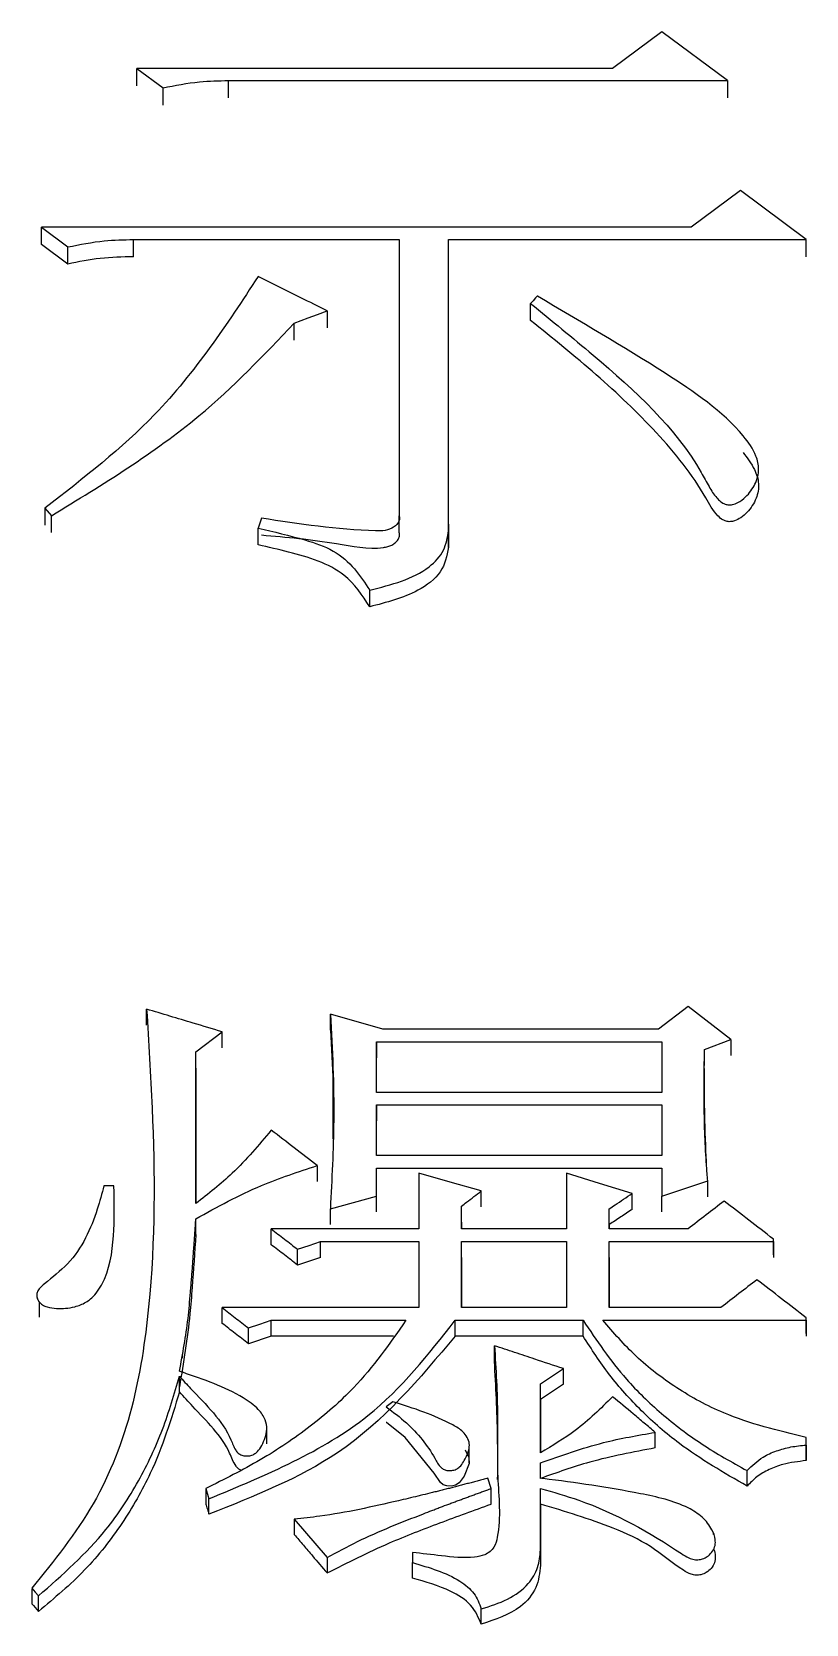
# Model space of a CAD drawing. Header units: millimetres. Extents: x 1852 to 4288, y 681 to 2404.
# Drawn here: x 2407.63 to 2410.18, y 2174.88 to 2180.12 of the extents above; entities that cross this region are included whole.
import ezdxf

# ---------------------------------------------------------------- set-up
doc = ezdxf.new("R2010")
doc.units = ezdxf.units.MM

msp = doc.modelspace()

# ---------------------------------------------------------------- linework, layer by layer
at = {"color": 7, "linetype": 'Continuous', "lineweight": 25}
for p, q in [((2409.7077, 2180.1248), (2409.5455, 2180.0044)), ((2409.9241, 2179.9643), (2409.7077, 2180.1248)), ((2407.977, 2180.0045), (2408.0635, 2179.9402)), ((2407.977, 2179.9475), (2407.977, 2180.0045)), ((2408.2798, 2179.9643), (2409.9241, 2179.9643)), ((2408.2798, 2179.9074), (2408.2798, 2179.9643)), ((2409.9241, 2179.9643), (2409.9241, 2179.9074)), ((2408.0635, 2179.8833), (2408.0635, 2179.9402)), ((2409.9673, 2179.602), (2409.8051, 2179.4809)), ((2410.1837, 2179.4405), (2409.9673, 2179.602)), ((2407.6633, 2179.4809), (2407.7498, 2179.4162)), ((2409.8051, 2179.4809), (2407.6633, 2179.4809)), ((2407.6633, 2179.4246), (2407.6633, 2179.4809)), ((2407.7498, 2179.3598), (2407.6633, 2179.4244)), ((2407.9661, 2179.4405), (2408.8424, 2179.4405)), ((2407.9661, 2179.3842), (2407.9661, 2179.4405)), ((2408.8424, 2179.4405), (2408.8424, 2178.5309)), ((2409.0046, 2179.4405), (2410.1837, 2179.4405)), ((2409.0046, 2178.482), (2409.0046, 2179.4405)), ((2409.0046, 2179.3842), (2409.0046, 2179.4405)), ((2410.1837, 2179.3842), (2410.1837, 2179.4405)), ((2407.7498, 2179.36), (2407.7498, 2179.4162)), ((2409.2751, 2179.174), (2409.2751, 2179.2302)), ((2408.4961, 2179.1093), (2408.4961, 2179.1653)), ((2408.6044, 2179.2058), (2408.6044, 2179.1498)), ((2407.6741, 2178.5555), (2407.6957, 2178.531)), ((2407.6741, 2178.5555), (2407.6741, 2178.5002)), ((2407.6957, 2178.4759), (2407.6957, 2178.531)), ((2408.388, 2178.5228), (2408.3772, 2178.4902)), ((2408.8424, 2178.4757), (2408.8424, 2178.5309)), ((2409.0046, 2178.5033), (2409.0046, 2178.4268)), ((2409.0046, 2178.4267), (2409.0046, 2178.4819)), ((2408.745, 2178.231), (2408.745, 2178.2859)), ((2409.7943, 2176.9137), (2409.6969, 2176.8391)), ((2409.9349, 2176.8059), (2409.7943, 2176.9137)), ((2408.0094, 2176.8523), (2408.0094, 2176.9055)), ((2408.7883, 2176.8391), (2408.6152, 2176.8888)), ((2408.6152, 2176.8357), (2408.6152, 2176.8888)), ((2408.1717, 2176.7644), (2408.2582, 2176.8308)), ((2408.2582, 2176.7777), (2408.2582, 2176.8308)), ((2409.6969, 2176.8391), (2408.7883, 2176.8391)), ((2409.8484, 2176.7727), (2409.9349, 2176.8059)), ((2409.9349, 2176.8059), (2409.9349, 2176.7529)), ((2408.1717, 2176.2649), (2408.1717, 2176.7644)), ((2408.1717, 2176.7114), (2408.1717, 2176.7644)), ((2408.7667, 2176.7976), (2409.7078, 2176.7976)), ((2408.7667, 2176.6314), (2408.7667, 2176.7976)), ((2408.7667, 2176.7976), (2408.7667, 2176.7446)), ((2409.7078, 2176.7976), (2409.7078, 2176.6314)), ((2409.8484, 2176.7197), (2409.8484, 2176.7727)), ((2408.1717, 2176.7114), (2408.1717, 2176.2693)), ((2408.7667, 2176.6314), (2408.7667, 2176.7446)), ((2408.6237, 2176.6505), (2408.6237, 2176.4767)), ((2409.7078, 2176.6314), (2408.7667, 2176.6314)), ((2408.7667, 2176.5898), (2409.7078, 2176.5898)), ((2408.7667, 2176.4233), (2408.7667, 2176.5898)), ((2408.7667, 2176.5898), (2408.7667, 2176.5371)), ((2409.7078, 2176.5898), (2409.7078, 2176.4233)), ((2408.7667, 2176.4233), (2408.7667, 2176.5371)), ((2408.5719, 2176.39), (2408.5719, 2176.3375)), ((2409.7078, 2176.4233), (2408.7667, 2176.4233)), ((2408.7667, 2176.3817), (2409.7078, 2176.3817)), ((2408.7667, 2176.2899), (2408.7667, 2176.3817)), ((2408.7667, 2176.3292), (2408.7667, 2176.3817)), ((2409.7078, 2176.3817), (2409.7078, 2176.2899)), ((2408.9073, 2176.365), (2408.9073, 2176.1815)), ((2409.3941, 2176.365), (2409.3941, 2176.1815)), ((2409.7078, 2176.2899), (2409.8592, 2176.34)), ((2409.8592, 2176.2876), (2409.8592, 2176.34)), ((2407.9013, 2176.3233), (2407.8688, 2176.3233)), ((2408.6152, 2176.2482), (2408.7667, 2176.2899)), ((2408.7667, 2176.2376), (2408.7667, 2176.3292)), ((2408.7667, 2176.2376), (2408.7667, 2176.2899)), ((2409.1128, 2176.2543), (2409.1128, 2176.3066)), ((2409.6104, 2176.2459), (2409.6104, 2176.2983)), ((2409.7078, 2176.2376), (2409.7078, 2176.2899)), ((2407.9031, 2176.2462), (2407.9031, 2176.2465)), ((2408.6152, 2176.1959), (2408.6152, 2176.2482)), ((2409.0479, 2176.1815), (2409.0479, 2176.2566)), ((2409.0479, 2176.2043), (2409.0479, 2176.2566)), ((2409.5347, 2176.1815), (2409.5347, 2176.2482)), ((2409.5347, 2176.1959), (2409.5347, 2176.2482)), ((2408.1717, 2176.1626), (2408.1717, 2176.2148)), ((2408.9073, 2176.1815), (2408.4205, 2176.1815)), ((2408.4205, 2176.1292), (2408.4205, 2176.1815)), ((2409.0479, 2176.2043), (2409.0479, 2176.1815)), ((2409.3941, 2176.1815), (2409.0479, 2176.1815)), ((2409.5347, 2176.1959), (2409.5347, 2176.1815)), ((2409.7943, 2176.1815), (2409.5347, 2176.1815)), ((2408.5828, 2176.1397), (2408.9073, 2176.1397)), ((2408.5828, 2176.0875), (2408.5828, 2176.1397)), ((2408.9073, 2176.1397), (2408.9073, 2175.9223)), ((2409.0479, 2176.1397), (2409.3941, 2176.1397)), ((2409.0479, 2175.9223), (2409.0479, 2176.1397)), ((2409.0479, 2176.0875), (2409.0479, 2176.1397)), ((2409.3941, 2176.1397), (2409.3941, 2175.9223)), ((2409.5347, 2176.1397), (2410.0756, 2176.1397)), ((2409.5347, 2175.9223), (2409.5347, 2176.1397)), ((2409.5347, 2176.0875), (2409.5347, 2176.1397)), ((2410.0756, 2176.1397), (2410.0756, 2176.148)), ((2410.0756, 2176.0959), (2410.0756, 2176.148)), ((2410.0756, 2176.1397), (2410.0756, 2176.0875)), ((2408.507, 2176.0625), (2408.507, 2176.1146)), ((2408.5828, 2176.0875), (2408.507, 2176.0625)), ((2409.0479, 2176.0875), (2409.0479, 2175.9223)), ((2409.5347, 2176.0875), (2409.5347, 2175.9223)), ((2407.6546, 2175.9426), (2407.6547, 2175.8903)), ((2408.9073, 2175.9223), (2408.2582, 2175.9223)), ((2409.3941, 2175.9223), (2409.0479, 2175.9223)), ((2409.9025, 2175.9223), (2409.5347, 2175.9223)), ((2408.4205, 2175.8804), (2408.864, 2175.8804)), ((2408.4205, 2175.8286), (2408.4205, 2175.8804)), ((2409.0263, 2175.8804), (2409.4482, 2175.8804)), ((2409.0263, 2175.8286), (2409.0263, 2175.8804)), ((2409.4482, 2175.8286), (2409.4482, 2175.8804)), ((2409.5131, 2175.8804), (2410.1837, 2175.8804)), ((2410.1837, 2175.8804), (2410.1837, 2175.8888)), ((2410.1837, 2175.837), (2410.1837, 2175.8888)), ((2410.1837, 2175.8804), (2410.1837, 2175.8286)), ((2408.3448, 2175.8035), (2408.3448, 2175.8553)), ((2408.4205, 2175.8286), (2408.3448, 2175.8035)), ((2408.8237, 2175.8286), (2408.4205, 2175.8286)), ((2409.4482, 2175.8286), (2409.0263, 2175.8286)), ((2409.1561, 2175.7449), (2409.1561, 2175.7967)), ((2409.3075, 2175.6709), (2409.3832, 2175.7212)), ((2409.3832, 2175.6696), (2409.3832, 2175.7212)), ((2408.1176, 2175.6445), (2408.1176, 2175.6961)), ((2409.3075, 2175.4442), (2409.3075, 2175.6709)), ((2409.3075, 2175.6193), (2409.3075, 2175.6709)), ((2409.3832, 2175.6696), (2409.3075, 2175.6193)), ((2408.8208, 2175.6122), (2408.7992, 2175.5954)), ((2409.3075, 2175.6193), (2409.3075, 2175.4442)), ((2408.4055, 2175.4734), (2408.4055, 2175.525)), ((2409.6862, 2175.46), (2409.6862, 2175.5114)), ((2410.1837, 2175.4694), (2410.1837, 2175.4946)), ((2409.0731, 2175.4107), (2409.0731, 2175.4623)), ((2410.1837, 2175.4694), (2410.1837, 2175.4181)), ((2409.3075, 2175.36), (2409.3075, 2175.4105)), ((2409.3075, 2175.3593), (2409.3075, 2175.4105)), ((2409.989, 2175.3341), (2409.989, 2175.3853)), ((2409.1453, 2175.3264), (2409.1345, 2175.36)), ((2408.2042, 2175.3264), (2408.215, 2175.2928)), ((2408.215, 2175.2417), (2408.215, 2175.2928)), ((2409.1453, 2175.2753), (2409.1453, 2175.3264)), ((2409.3075, 2175.1242), (2409.3075, 2175.3264)), ((2409.3075, 2175.2753), (2409.3075, 2175.3264)), ((2409.3075, 2175.2753), (2409.3075, 2175.0734)), ((2408.4962, 2175.2253), (2408.6044, 2175.0989)), ((2408.4962, 2175.2253), (2408.4962, 2175.1744)), ((2409.8782, 2175.1748), (2409.8782, 2175.1794)), ((2409.3075, 2175.1242), (2409.3075, 2175.0734)), ((2408.6044, 2175.0989), (2408.6044, 2175.0481)), ((2408.8857, 2175.1157), (2408.8857, 2175.0821)), ((2408.8857, 2175.0313), (2408.8857, 2175.0821)), ((2407.631, 2174.9975), (2407.631, 2174.9469)), ((2407.6525, 2174.9217), (2407.6525, 2174.9724)), ((2409.1128, 2174.8795), (2409.1128, 2174.9301))]:
    msp.add_line(p, q, dxfattribs=at)
at = {"color": 7, "linetype": 'Continuous', "lineweight": 25, "flags": 128}
for points in [[(2409.5455, 2180.0044), (2408.9985, 2180.0044), (2407.977, 2180.0045)], [(2409.2967, 2179.2545), (2409.2912, 2179.2483), (2409.2832, 2179.2392), (2409.2751, 2179.2302)], [(2408.4962, 2179.1653), (2408.5417, 2179.1824), (2408.5731, 2179.1941), (2408.6044, 2179.2058)], [(2408.3772, 2178.4351), (2408.3772, 2178.4574), (2408.3772, 2178.4738), (2408.3772, 2178.4902)], [(2409.1128, 2176.3066), (2409.01, 2176.3358), (2408.9073, 2176.365)], [(2409.6104, 2176.2983), (2409.5022, 2176.3316), (2409.3941, 2176.365)], [(2408.507, 2176.1146), (2408.5449, 2176.1272), (2408.5828, 2176.1397)], [(2408.2582, 2175.8704), (2408.2582, 2175.8834), (2408.2582, 2175.8963), (2408.2582, 2175.9093), (2408.2582, 2175.9223)], [(2408.3448, 2175.8553), (2408.3826, 2175.8679), (2408.4205, 2175.8804)], [(2409.0592, 2175.4541), (2409.072, 2175.4285), (2409.0728, 2175.4091), (2409.0563, 2175.3675), (2409.0402, 2175.3454), (2409.0282, 2175.3379), (2409.014, 2175.3344), (2408.9988, 2175.335), (2408.9875, 2175.339), (2408.9784, 2175.346), (2408.9578, 2175.3774), (2408.862, 2175.4947), (2408.7998, 2175.5435), (2408.7992, 2175.5439), (2408.7992, 2175.5439)], [(2410.1837, 2175.4433), (2410.1837, 2175.4604), (2410.1837, 2175.4775), (2410.1837, 2175.4946)], [(2410.1837, 2175.4181), (2410.1837, 2175.4266), (2410.1837, 2175.4322), (2410.1837, 2175.4377), (2410.1837, 2175.4433)], [(2408.2042, 2175.3264), (2408.2042, 2175.3053), (2408.2042, 2175.2903), (2408.2042, 2175.2753)], [(2407.6309, 2174.9976), (2407.6417, 2174.985), (2407.6525, 2174.9724)], [(2407.6309, 2174.9469), (2407.6363, 2174.9406), (2407.6418, 2174.9342), (2407.6525, 2174.9217)]]:
    msp.add_lwpolyline(points, dxfattribs=at)
at = {"color": 7, "linetype": 'Continuous', "lineweight": 25}
for points, knots in [([(2408.0635, 2179.9402), (2408.1033, 2179.9482), (2408.1744, 2179.9625), (2408.2476, 2179.9637), (2408.2798, 2179.9643)], [0, 0, 0, 0, 0.558835, 1, 1, 1, 1]), ([(2407.7498, 2179.4162), (2407.7896, 2179.4243), (2407.8607, 2179.4386), (2407.9339, 2179.4399), (2407.9661, 2179.4405)], [0, 0, 0, 0, 0.558835, 1, 1, 1, 1]), ([(2407.9661, 2179.384), (2407.9295, 2179.3833), (2407.8563, 2179.3818), (2407.7852, 2179.3671), (2407.7498, 2179.3598)], [0, 0, 0, 0, 0.501146, 1, 1, 1, 1]), ([(2408.3771, 2179.3192), (2408.2735, 2179.1613), (2408.0866, 2178.8765), (2407.8012, 2178.6544), (2407.6741, 2178.5555)], [0, 0, 0, 0, 0.554743, 1, 1, 1, 1]), ([(2408.6044, 2179.2058), (2408.5755, 2179.2202), (2408.5233, 2179.2463), (2408.4475, 2179.2841), (2408.4006, 2179.3075), (2408.3772, 2179.3192)], [0, 0, 0, 0, 0.380598, 0.690299, 1, 1, 1, 1]), ([(2409.2751, 2179.2302), (2409.3442, 2179.1739), (2409.552, 2179.0046), (2409.7688, 2178.8068), (2409.8614, 2178.6289), (2409.882, 2178.5964), (2409.901, 2178.5774), (2409.9144, 2178.5689), (2409.9286, 2178.566), (2409.9431, 2178.5674), (2409.9631, 2178.5753), (2409.9909, 2178.5969), (2410.018, 2178.6342), (2410.0308, 2178.6823), (2410.0176, 2178.7386), (2409.9323, 2178.8598), (2409.6768, 2179.0317), (2409.4391, 2179.1711), (2409.2971, 2179.2543), (2409.2967, 2179.2545)], [0, 0, 0, 0, 0.129751, 0.390615, 0.417722, 0.440785, 0.449026, 0.457344, 0.462695, 0.468033, 0.476543, 0.491684, 0.518141, 0.545407, 0.56857, 0.608449, 0.76773, 0.999424, 1, 1, 1, 1]), ([(2407.6957, 2178.531), (2407.8652, 2178.6344), (2408.1657, 2178.8177), (2408.3958, 2179.0598), (2408.4961, 2179.1653)], [0, 0, 0, 0, 0.564156, 1, 1, 1, 1]), ([(2409.9755, 2178.7391), (2409.9895, 2178.7209), (2410.0139, 2178.6893), (2410.0305, 2178.6363), (2410.0217, 2178.5861), (2409.9969, 2178.5486), (2409.9701, 2178.5248), (2409.9508, 2178.5144), (2409.9338, 2178.5106), (2409.9202, 2178.5119), (2409.9057, 2178.5183), (2409.8786, 2178.5422), (2409.8242, 2178.6482), (2409.6949, 2178.8075), (2409.4938, 2178.9982), (2409.3482, 2179.1152), (2409.2751, 2179.174)], [0, 0, 0, 0, 0.056587, 0.098625, 0.141053, 0.187023, 0.208835, 0.226448, 0.236596, 0.246842, 0.255499, 0.27218, 0.331955, 0.555309, 0.776815, 1, 1, 1, 1]), ([(2408.3772, 2178.4902), (2408.4287, 2178.4781), (2408.5132, 2178.4583), (2408.6278, 2178.4205), (2408.6975, 2178.3576), (2408.7293, 2178.3096), (2408.745, 2178.2859)], [0, 0, 0, 0, 0.34927, 0.57275, 0.788452, 1, 1, 1, 1]), ([(2408.8421, 2178.5309), (2408.8427, 2178.5279), (2408.8439, 2178.5221), (2408.8414, 2178.512), (2408.8348, 2178.5019), (2408.8205, 2178.4896), (2408.7958, 2178.4804), (2408.6473, 2178.483), (2408.5125, 2178.5037), (2408.388, 2178.5228)], [0, 0, 0, 0, 0.021761, 0.042896, 0.073473, 0.104863, 0.166644, 0.230755, 1, 1, 1, 1]), ([(2408.745, 2178.2859), (2408.8164, 2178.3037), (2408.9145, 2178.3282), (2408.9942, 2178.4152), (2409.0012, 2178.46), (2409.0046, 2178.482)], [0, 0, 0, 0, 0.574617, 0.790317, 1, 1, 1, 1]), ([(2408.745, 2178.2309), (2408.7204, 2178.2686), (2408.6794, 2178.3316), (2408.5756, 2178.3849), (2408.4777, 2178.4119), (2408.4108, 2178.4272), (2408.3772, 2178.4349)], [0, 0, 0, 0, 0.328257, 0.547892, 0.773338, 1, 1, 1, 1]), ([(2408.388, 2178.4675), (2408.4702, 2178.4604), (2408.6036, 2178.4488), (2408.7438, 2178.4183), (2408.8047, 2178.4286), (2408.8182, 2178.434), (2408.8298, 2178.4418), (2408.8388, 2178.4517), (2408.8429, 2178.4614), (2408.8435, 2178.4696), (2408.8426, 2178.4736), (2408.8421, 2178.4756)], [0, 0, 0, 0, 0.5054005, 0.8211614, 0.8510597, 0.8809448, 0.911279, 0.9411526, 0.9702444, 0.9848866, 1, 1, 1, 1]), ([(2409.0046, 2178.4268), (2408.999, 2178.3986), (2408.9876, 2178.341), (2408.8877, 2178.2677), (2408.7997, 2178.245), (2408.745, 2178.2309)], [0, 0, 0, 0, 0.266546, 0.544071, 1, 1, 1, 1]), ([(2408.0094, 2176.9054), (2408.0161, 2176.7969), (2408.0364, 2176.4713), (2408.039, 2175.9254), (2407.9255, 2175.3638), (2407.7039, 2175.0882), (2407.631, 2174.9976)], [0, 0, 0, 0, 0.166223, 0.498407, 0.834985, 1, 1, 1, 1]), ([(2408.2582, 2176.8308), (2408.2265, 2176.8403), (2408.1692, 2176.8575), (2408.0862, 2176.8824), (2408.035, 2176.8978), (2408.0094, 2176.9054)], [0, 0, 0, 0, 0.382595, 0.691297, 1, 1, 1, 1]), ([(2408.6152, 2176.8888), (2408.6185, 2176.8306), (2408.625, 2176.7141), (2408.628, 2176.5005), (2408.6201, 2176.3451), (2408.6152, 2176.2482)], [0, 0, 0, 0, 0.273666, 0.547375, 1, 1, 1, 1]), ([(2408.6152, 2176.8357), (2408.6187, 2176.7775), (2408.6225, 2176.7154), (2408.6234, 2176.653), (2408.6235, 2176.6491)], [0, 0, 0, 0, 0.937412, 1, 1, 1, 1]), ([(2409.8592, 2176.34), (2409.8579, 2176.3565), (2409.8558, 2176.3812), (2409.8518, 2176.4389), (2409.8498, 2176.4842), (2409.8487, 2176.5255), (2409.8484, 2176.5378), (2409.8481, 2176.5502), (2409.8479, 2176.5625), (2409.8478, 2176.5749), (2409.8476, 2176.5873), (2409.8475, 2176.5996), (2409.8474, 2176.6161), (2409.8474, 2176.6326), (2409.8474, 2176.6491), (2409.8474, 2176.6614), (2409.8475, 2176.6717), (2409.8475, 2176.6799), (2409.8476, 2176.6882), (2409.8476, 2176.6964), (2409.8477, 2176.7046), (2409.8478, 2176.7108), (2409.8478, 2176.717), (2409.8479, 2176.7232), (2409.8479, 2176.7293), (2409.848, 2176.7355), (2409.8481, 2176.7417), (2409.8481, 2176.7478), (2409.8482, 2176.754), (2409.8483, 2176.7623), (2409.8483, 2176.7685), (2409.8484, 2176.7727)], [0, 0, 0, 0, 0.114246, 0.171369, 0.39989, 0.428452, 0.457013, 0.485575, 0.514136, 0.542697, 0.571259, 0.59982, 0.628382, 0.685505, 0.714066, 0.742627, 0.771189, 0.785469, 0.79975, 0.828312, 0.842592, 0.856873, 0.871154, 0.885434, 0.899715, 0.913996, 0.928276, 0.942557, 0.956838, 0.971119, 1, 1, 1, 1]), ([(2409.8556, 2176.3883), (2409.8556, 2176.3883), (2409.8556, 2176.3883), (2409.8556, 2176.3891), (2409.8539, 2176.4242), (2409.8497, 2176.5213), (2409.8486, 2176.6205), (2409.8484, 2176.6752), (2409.8484, 2176.7006), (2409.8484, 2176.7065), (2409.8484, 2176.7092), (2409.8484, 2176.7095), (2409.8484, 2176.7097)], [0, 0, 0, 0, 0.00255, 0.007632, 0.020222, 0.476157, 0.750202, 0.924211, 0.964421, 0.979196, 0.990878, 1, 1, 1, 1]), ([(2408.4205, 2176.5066), (2408.3795, 2176.4579), (2408.3059, 2176.3704), (2408.2129, 2176.2973), (2408.1717, 2176.2649)], [0, 0, 0, 0, 0.556386, 1, 1, 1, 1]), ([(2408.5719, 2176.39), (2408.5467, 2176.4094), (2408.4962, 2176.4483), (2408.4457, 2176.4872), (2408.4205, 2176.5066)], [0, 0, 0, 0, 0.500003, 1, 1, 1, 1]), ([(2408.1717, 2176.2148), (2408.2423, 2176.2539), (2408.3689, 2176.3239), (2408.5097, 2176.3697), (2408.5719, 2176.39)], [0, 0, 0, 0, 0.557889, 1, 1, 1, 1]), ([(2407.8688, 2176.3233), (2407.8618, 2176.2979), (2407.8371, 2176.2082), (2407.7842, 2176.0874), (2407.6931, 2176.0181), (2407.6584, 2175.9888), (2407.6489, 2175.9759), (2407.6463, 2175.9632), (2407.6485, 2175.9516), (2407.6551, 2175.9405), (2407.6662, 2175.9307), (2407.6854, 2175.9221), (2407.7219, 2175.9174), (2407.7666, 2175.9214), (2407.8108, 2175.938), (2407.8462, 2175.9695), (2407.8904, 2176.0482), (2407.904, 2176.1723), (2407.903, 2176.2748), (2407.9013, 2176.3228), (2407.9013, 2176.3233)], [0, 0, 0, 0, 0.0801741, 0.2833022, 0.3768882, 0.3951622, 0.4106034, 0.4221834, 0.4337475, 0.4459485, 0.4596218, 0.4747566, 0.5015385, 0.5546435, 0.5898789, 0.6251459, 0.6851674, 0.8527528, 0.9985461, 1, 1, 1, 1]), ([(2409.0479, 2176.2566), (2409.0533, 2176.2607), (2409.0668, 2176.2712), (2409.0885, 2176.2879), (2409.1047, 2176.3004), (2409.1128, 2176.3066)], [0, 0, 0, 0, 0.250001, 0.625, 1, 1, 1, 1]), ([(2409.5347, 2176.2482), (2409.541, 2176.2524), (2409.5568, 2176.2628), (2409.582, 2176.2795), (2409.6009, 2176.292), (2409.6104, 2176.2983)], [0, 0, 0, 0, 0.2500006, 0.6249998, 1, 1, 1, 1]), ([(2409.6104, 2176.2459), (2409.5978, 2176.2376), (2409.5725, 2176.2209), (2409.5473, 2176.2043), (2409.5347, 2176.1959)], [0, 0, 0, 0, 0.499997, 1, 1, 1, 1]), ([(2409.9133, 2176.2733), (2409.8935, 2176.258), (2409.8538, 2176.2274), (2409.8141, 2176.1968), (2409.7943, 2176.1815)], [0, 0, 0, 0, 0.5, 1, 1, 1, 1]), ([(2410.0756, 2176.148), (2410.0485, 2176.1689), (2409.9944, 2176.2107), (2409.9403, 2176.2524), (2409.9133, 2176.2733)], [0, 0, 0, 0, 0.499999, 1, 1, 1, 1]), ([(2408.1176, 2175.7128), (2408.1284, 2175.7706), (2408.1445, 2175.8571), (2408.1521, 2175.9516), (2408.1555, 2175.9915), (2408.1567, 2176.006), (2408.1576, 2176.0169), (2408.1584, 2176.0278), (2408.1593, 2176.0387), (2408.16, 2176.0478), (2408.1607, 2176.0568), (2408.1612, 2176.0641), (2408.1617, 2176.0713), (2408.1623, 2176.0786), (2408.1628, 2176.0859), (2408.1635, 2176.0949), (2408.164, 2176.1022), (2408.1646, 2176.1113), (2408.1651, 2176.1185), (2408.1656, 2176.1258), (2408.1661, 2176.133), (2408.1666, 2176.1403), (2408.1673, 2176.1493), (2408.1678, 2176.1566), (2408.1684, 2176.1657), (2408.1689, 2176.1729), (2408.1695, 2176.182), (2408.17, 2176.1892), (2408.1705, 2176.1965), (2408.171, 2176.2044), (2408.1714, 2176.2105), (2408.1717, 2176.2148)], [0, 0, 0, 0, 0.346641, 0.519778, 0.56306, 0.584702, 0.606343, 0.627984, 0.649625, 0.671267, 0.682087, 0.703729, 0.714549, 0.72537, 0.747011, 0.757832, 0.779473, 0.790294, 0.811935, 0.822756, 0.833576, 0.855218, 0.866038, 0.887679, 0.8985, 0.920141, 0.930962, 0.952603, 0.963424, 0.974244, 1, 1, 1, 1]), ([(2408.4205, 2176.1815), (2408.4349, 2176.1703), (2408.4638, 2176.148), (2408.4926, 2176.1258), (2408.507, 2176.1146)], [0, 0, 0, 0, 0.499999, 1, 1, 1, 1]), ([(2408.1717, 2176.1626), (2408.1677, 2176.1046), (2408.1617, 2176.0176), (2408.1491, 2175.85), (2408.1309, 2175.7412), (2408.1176, 2175.6612)], [0, 0, 0, 0, 0.346763, 0.520146, 1, 1, 1, 1]), ([(2408.507, 2176.0625), (2408.4926, 2176.0736), (2408.4638, 2176.0959), (2408.4349, 2176.1181), (2408.4205, 2176.1292)], [0, 0, 0, 0, 0.499998, 1, 1, 1, 1]), ([(2410.0215, 2176.0143), (2410.0016, 2175.999), (2409.962, 2175.9683), (2409.9223, 2175.9376), (2409.9025, 2175.9223)], [0, 0, 0, 0, 0.5, 1, 1, 1, 1]), ([(2410.1837, 2175.8888), (2410.1567, 2175.9097), (2410.1026, 2175.9516), (2410.0485, 2175.9934), (2410.0215, 2176.0143)], [0, 0, 0, 0, 0.499999, 1, 1, 1, 1]), ([(2408.2582, 2175.9223), (2408.2727, 2175.9111), (2408.3015, 2175.8888), (2408.3304, 2175.8665), (2408.3448, 2175.8553)], [0, 0, 0, 0, 0.499999, 1, 1, 1, 1]), ([(2408.864, 2175.8804), (2408.8104, 2175.8036), (2408.7216, 2175.6763), (2408.5501, 2175.5281), (2408.3863, 2175.4168), (2408.2651, 2175.3566), (2408.2042, 2175.3264)], [0, 0, 0, 0, 0.333002, 0.552476, 0.774971, 1, 1, 1, 1]), ([(2408.215, 2175.2928), (2408.4034, 2175.3708), (2408.7349, 2175.5082), (2408.9385, 2175.7682), (2409.0263, 2175.8804)], [0, 0, 0, 0, 0.568507, 1, 1, 1, 1]), ([(2408.3448, 2175.8035), (2408.3304, 2175.8147), (2408.3015, 2175.837), (2408.2727, 2175.8593), (2408.2582, 2175.8704)], [0, 0, 0, 0, 0.499999, 1, 1, 1, 1]), ([(2409.4482, 2175.8804), (2409.4927, 2175.8141), (2409.5665, 2175.7041), (2409.7051, 2175.5712), (2409.8382, 2175.4691), (2409.9386, 2175.4134), (2409.989, 2175.3853)], [0, 0, 0, 0, 0.333809, 0.553089, 0.775219, 1, 1, 1, 1]), ([(2410.1837, 2175.4946), (2410.0908, 2175.517), (2409.9388, 2175.5537), (2409.7547, 2175.6547), (2409.6198, 2175.7581), (2409.5485, 2175.8399), (2409.5131, 2175.8804)], [0, 0, 0, 0, 0.347456, 0.568585, 0.785979, 1, 1, 1, 1]), ([(2409.0263, 2175.8286), (2408.9089, 2175.688), (2408.6957, 2175.4324), (2408.3641, 2175.3009), (2408.215, 2175.2417)], [0, 0, 0, 0, 0.550322, 1, 1, 1, 1]), ([(2409.989, 2175.3341), (2409.9121, 2175.3785), (2409.7861, 2175.4511), (2409.6392, 2175.5801), (2409.5321, 2175.6988), (2409.476, 2175.7855), (2409.4482, 2175.8286)], [0, 0, 0, 0, 0.3460616, 0.5666401, 0.7845076, 1, 1, 1, 1]), ([(2408.1268, 2175.7557), (2408.1268, 2175.7557), (2408.1269, 2175.7559), (2408.1275, 2175.7592), (2408.1283, 2175.7634), (2408.1289, 2175.7668)], [0, 0, 0, 0, 0.077285, 0.286179, 1, 1, 1, 1]), ([(2409.1561, 2175.7967), (2409.1609, 2175.7191), (2409.1699, 2175.5755), (2409.1614, 2175.3652), (2409.1796, 2175.2207), (2409.1589, 2175.1374), (2409.1428, 2175.1177), (2409.1204, 2175.1055), (2409.0657, 2175.095), (2408.9851, 2175.1043), (2408.9174, 2175.112), (2408.8857, 2175.1157)], [0, 0, 0, 0, 0.256994, 0.476109, 0.695219, 0.732033, 0.752358, 0.772757, 0.805752, 0.908876, 1, 1, 1, 1]), ([(2409.3832, 2175.7212), (2409.3519, 2175.7316), (2409.2983, 2175.7494), (2409.2226, 2175.7746), (2409.1782, 2175.7893), (2409.1561, 2175.7967)], [0, 0, 0, 0, 0.414509, 0.707253, 1, 1, 1, 1]), ([(2408.1176, 2175.6961), (2408.1298, 2175.6827), (2408.1905, 2175.6158), (2408.27, 2175.5413), (2408.2975, 2175.4595), (2408.3107, 2175.4423), (2408.3226, 2175.4358), (2408.3361, 2175.433), (2408.3501, 2175.4339), (2408.3638, 2175.4388), (2408.3781, 2175.4501), (2408.3949, 2175.4774), (2408.4091, 2175.5134), (2408.4012, 2175.5557), (2408.3757, 2175.5934), (2408.2878, 2175.6545), (2408.1935, 2175.6866), (2408.1212, 2175.7116), (2408.1176, 2175.7128)], [0, 0, 0, 0, 0.066061, 0.330698, 0.377872, 0.393648, 0.409584, 0.423627, 0.439084, 0.455682, 0.472085, 0.502894, 0.574478, 0.61493, 0.665656, 0.740076, 0.987057, 1, 1, 1, 1]), ([(2409.1666, 2175.3564), (2409.1669, 2175.4037), (2409.1677, 2175.5335), (2409.1606, 2175.6628), (2409.1561, 2175.7449)], [0, 0, 0, 0, 0.364292, 1, 1, 1, 1]), ([(2407.6525, 2174.9724), (2407.7317, 2175.0421), (2407.8615, 2175.1562), (2407.9858, 2175.3495), (2408.0664, 2175.5195), (2408.1006, 2175.6373), (2408.1176, 2175.6961)], [0, 0, 0, 0, 0.345608, 0.56562, 0.783503, 1, 1, 1, 1]), ([(2408.1176, 2175.6445), (2408.0898, 2175.5538), (2408.0437, 2175.4039), (2407.931, 2175.209), (2407.8104, 2175.0528), (2407.7054, 2174.9656), (2407.6525, 2174.9217)], [0, 0, 0, 0, 0.334701, 0.553509, 0.775023, 1, 1, 1, 1]), ([(2408.3197, 2175.387), (2408.317, 2175.3883), (2408.3104, 2175.3914), (2408.296, 2175.4101), (2408.2694, 2175.4884), (2408.1904, 2175.5637), (2408.132, 2175.6285), (2408.1176, 2175.6445)], [0, 0, 0, 0, 0.025812, 0.060648, 0.209585, 0.805129, 1, 1, 1, 1]), ([(2408.7992, 2175.5954), (2408.822, 2175.5784), (2408.8658, 2175.5459), (2408.9194, 2175.4883), (2408.9545, 2175.4378), (2408.9722, 2175.4005), (2408.9899, 2175.3882), (2409.0024, 2175.3851), (2409.016, 2175.3852), (2409.0299, 2175.389), (2409.0441, 2175.3987), (2409.0583, 2175.4206), (2409.071, 2175.446), (2409.0748, 2175.4743), (2409.0672, 2175.4954), (2409.0499, 2175.518), (2409.0006, 2175.5468), (2408.9234, 2175.58), (2408.8552, 2175.6014), (2408.8208, 2175.6122)], [0, 0, 0, 0, 0.1174112, 0.2245147, 0.331514, 0.3850988, 0.4015022, 0.4179419, 0.4345933, 0.4539552, 0.4734629, 0.5034573, 0.5658247, 0.597867, 0.6299027, 0.6637876, 0.7181913, 0.8580637, 1, 1, 1, 1]), ([(2409.5455, 2175.6289), (2409.5064, 2175.59), (2409.4359, 2175.5199), (2409.3471, 2175.4675), (2409.3075, 2175.4442)], [0, 0, 0, 0, 0.555111, 1, 1, 1, 1]), ([(2409.6861, 2175.5114), (2409.6741, 2175.5214), (2409.65, 2175.5416), (2409.6031, 2175.5808), (2409.5683, 2175.6099), (2409.5455, 2175.6289)], [0, 0, 0, 0, 0.25711, 0.51422, 1, 1, 1, 1]), ([(2409.3075, 2175.4105), (2409.376, 2175.4351), (2409.4985, 2175.4791), (2409.6287, 2175.5015), (2409.6861, 2175.5113)], [0, 0, 0, 0, 0.55855, 1, 1, 1, 1]), ([(2409.6861, 2175.46), (2409.6134, 2175.4464), (2409.4837, 2175.4223), (2409.3612, 2175.3785), (2409.3075, 2175.3593)], [0, 0, 0, 0, 0.5612312, 1, 1, 1, 1]), ([(2409.989, 2175.3853), (2410.0056, 2175.4015), (2410.0331, 2175.4284), (2410.0855, 2175.4512), (2410.1334, 2175.4647), (2410.1669, 2175.4678), (2410.1837, 2175.4694)], [0, 0, 0, 0, 0.330678, 0.55099, 0.77457, 1, 1, 1, 1]), ([(2410.1837, 2175.4181), (2410.1578, 2175.4152), (2410.1153, 2175.4104), (2410.0607, 2175.3902), (2410.02, 2175.3661), (2409.9993, 2175.3447), (2409.989, 2175.3341)], [0, 0, 0, 0, 0.347151, 0.569168, 0.786857, 1, 1, 1, 1]), ([(2409.1345, 2175.36), (2409.1318, 2175.3593), (2409.1265, 2175.358), (2409.1186, 2175.3559), (2409.1106, 2175.3538), (2409.1, 2175.351), (2409.0895, 2175.3482), (2409.0789, 2175.3455), (2409.0709, 2175.3434), (2409.0603, 2175.3406), (2409.0497, 2175.3379), (2409.0391, 2175.3352), (2409.0312, 2175.3331), (2409.0206, 2175.3304), (2409.01, 2175.3276), (2408.9967, 2175.3243), (2408.9834, 2175.3209), (2408.9675, 2175.3169), (2408.9462, 2175.3116), (2408.9249, 2175.3063), (2408.8876, 2175.2973), (2408.7754, 2175.2712), (2408.6404, 2175.2406), (2408.5243, 2175.2283), (2408.4962, 2175.2253)], [0, 0, 0, 0, 0.0126185, 0.025237, 0.0378555, 0.050474, 0.075711, 0.0883295, 0.100948, 0.1135665, 0.1388036, 0.1514221, 0.1640406, 0.1766591, 0.2018961, 0.2145146, 0.2397516, 0.2649886, 0.2902257, 0.3406999, 0.3659369, 0.4668868, 0.8709287, 1, 1, 1, 1]), ([(2409.3075, 2175.3264), (2409.3501, 2175.3144), (2409.5182, 2175.267), (2409.676, 2175.1766), (2409.7933, 2175.0984), (2409.8135, 2175.0915), (2409.831, 2175.0913), (2409.8472, 2175.096), (2409.8628, 2175.1052), (2409.8765, 2175.1196), (2409.8845, 2175.1384), (2409.8846, 2175.1631), (2409.8725, 2175.1962), (2409.8431, 2175.2338), (2409.7658, 2175.2825), (2409.5847, 2175.322), (2409.4212, 2175.3464), (2409.3106, 2175.3596), (2409.3075, 2175.36)], [0, 0, 0, 0, 0.0991648, 0.3918226, 0.4130465, 0.4272002, 0.4391043, 0.4509682, 0.4644731, 0.480605, 0.4982384, 0.5146996, 0.5433991, 0.5863363, 0.6292669, 0.7524959, 0.9931071, 1, 1, 1, 1]), ([(2408.6044, 2175.0989), (2408.6376, 2175.1169), (2408.7391, 2175.172), (2408.8579, 2175.2183), (2408.9453, 2175.2522), (2408.9639, 2175.2593), (2408.9824, 2175.2664), (2408.9986, 2175.2725), (2409.0125, 2175.2777), (2409.0195, 2175.2803), (2409.0288, 2175.2837), (2409.0381, 2175.2872), (2409.0474, 2175.2906), (2409.0544, 2175.2932), (2409.0637, 2175.2966), (2409.073, 2175.3), (2409.0823, 2175.3034), (2409.0893, 2175.306), (2409.0986, 2175.3094), (2409.1079, 2175.3128), (2409.1173, 2175.3162), (2409.1243, 2175.3187), (2409.1336, 2175.3221), (2409.1406, 2175.3247), (2409.1453, 2175.3264)], [0, 0, 0, 0, 0.194919, 0.596792, 0.647185, 0.672381, 0.697577, 0.74797, 0.760568, 0.773166, 0.785764, 0.81096, 0.823558, 0.836156, 0.848754, 0.873951, 0.886549, 0.899147, 0.911745, 0.936941, 0.949539, 0.962137, 0.974736, 1, 1, 1, 1]), ([(2408.6044, 2175.0481), (2408.6722, 2175.0823), (2408.7927, 2175.1431), (2408.9764, 2175.2135), (2409.0889, 2175.2547), (2409.1453, 2175.2753)], [0, 0, 0, 0, 0.390671, 0.695193, 1, 1, 1, 1]), ([(2409.878, 2175.1281), (2409.8782, 2175.1278), (2409.8832, 2175.1202), (2409.8849, 2175.1039), (2409.8832, 2175.0816), (2409.8721, 2175.063), (2409.856, 2175.0494), (2409.8382, 2175.0419), (2409.8205, 2175.04), (2409.7999, 2175.0444), (2409.7476, 2175.075), (2409.6748, 2175.14), (2409.5137, 2175.2131), (2409.3884, 2175.2509), (2409.3075, 2175.2753)], [0, 0, 0, 0, 0.001452, 0.042027, 0.075255, 0.108643, 0.140012, 0.167054, 0.189667, 0.212296, 0.253614, 0.448848, 0.644465, 1, 1, 1, 1]), ([(2408.4962, 2175.1744), (2408.5062, 2175.1627), (2408.5262, 2175.1394), (2408.5623, 2175.0973), (2408.5883, 2175.0669), (2408.6044, 2175.0481)], [0, 0, 0, 0, 0.2770888, 0.5541776, 1, 1, 1, 1]), ([(2409.1128, 2174.9301), (2409.1424, 2174.9392), (2409.2006, 2174.9572), (2409.2673, 2175.0052), (2409.303, 2175.0651), (2409.306, 2175.1046), (2409.3075, 2175.1242)], [0, 0, 0, 0, 0.291567, 0.574035, 0.788626, 1, 1, 1, 1]), ([(2408.8857, 2175.0821), (2408.9407, 2175.0662), (2409.0168, 2175.0444), (2409.0926, 2174.9833), (2409.1061, 2174.9477), (2409.1128, 2174.9301)], [0, 0, 0, 0, 0.572071, 0.789697, 1, 1, 1, 1]), ([(2409.3075, 2175.0734), (2409.305, 2175.0484), (2409.2998, 2174.9977), (2409.2334, 2174.9191), (2409.1591, 2174.8947), (2409.1128, 2174.8795)], [0, 0, 0, 0, 0.2694188, 0.5458195, 1, 1, 1, 1]), ([(2409.1128, 2174.8795), (2409.1032, 2174.9016), (2409.0834, 2174.9468), (2408.9982, 2174.999), (2408.9286, 2175.019), (2408.8857, 2175.0313)], [0, 0, 0, 0, 0.2675675, 0.5474822, 1, 1, 1, 1])]:
    msp.add_open_spline(points, degree=3, knots=knots, dxfattribs=at)
msp.add_open_spline([(2408.2042, 2175.2753), (2408.206, 2175.2697), (2408.2096, 2175.2585), (2408.2132, 2175.2473), (2408.215, 2175.2417)], degree=3, dxfattribs=at)

doc.saveas('drawing.dxf')
